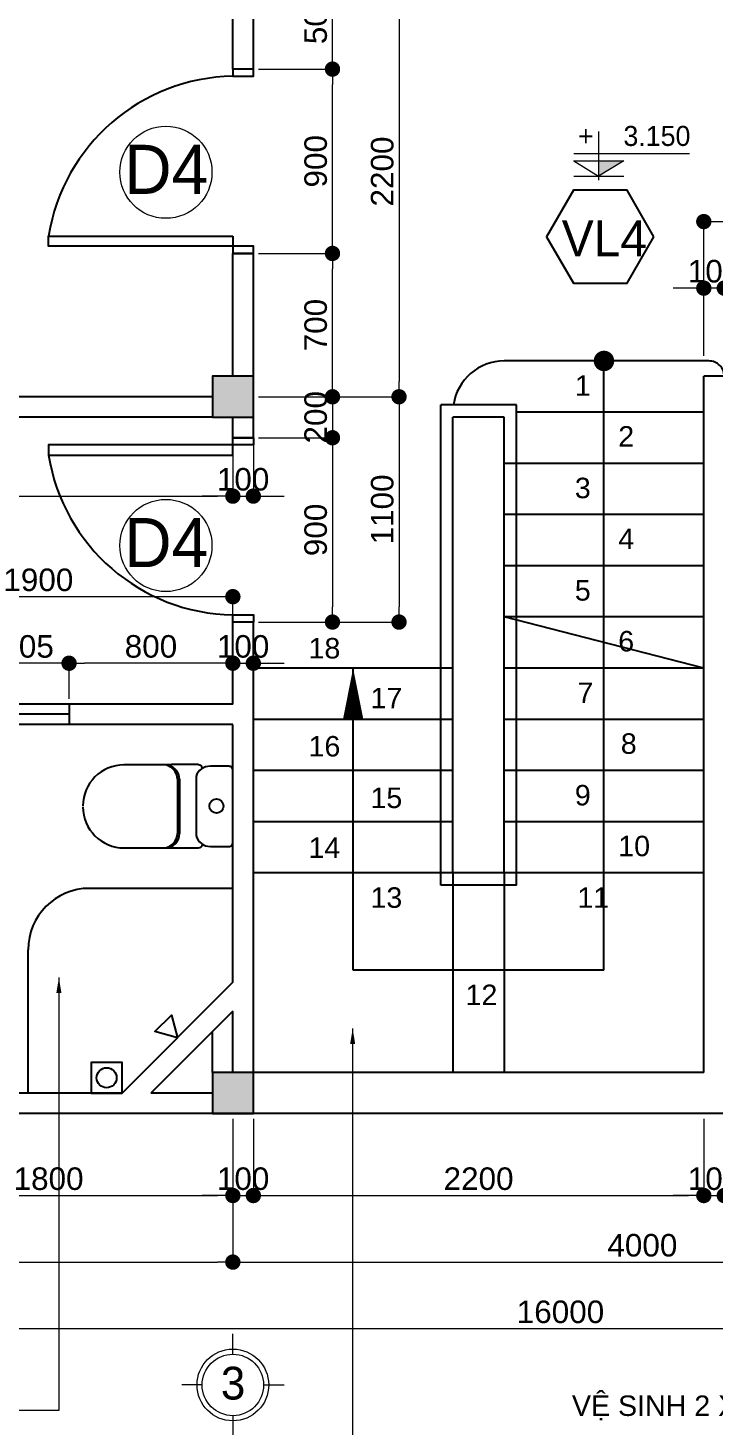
# Model space of a CAD drawing. Header units: millimetres. Extents: x -257631 to 60726, y -119421 to -4977.
# Drawn here: x -232966 to -226265, y -69003 to -55350 of the extents above; entities that cross this region are included whole.
import ezdxf
from ezdxf.enums import TextEntityAlignment as Align

# ---------------------------------------------------------------- set-up
doc = ezdxf.new("R2010")
doc.units = ezdxf.units.MM
doc.header["$LTSCALE"] = 400
doc.header["$MEASUREMENT"] = 0
doc.header["$PDMODE"] = 35
for name, color, linetype in [('DIM', 144, 'Continuous'), ('HACTH', 8, 'Continuous'), ('KHUNG', 5, 'Continuous'), ('net 2', 7, 'Continuous'), ('net 3', 144, 'Continuous'), ('NUOC', 2, 'Continuous'), ('THAY', 7, 'Continuous'), ('VTH-TRUC', 1, 'Continuous')]:
    doc.layers.add(name, color=color, linetype=linetype)
doc.layers.add('VTH- HATCH', color=8, linetype='Continuous', lineweight=9)
doc.layers.add('VTH-GHI CHU- KI HIEU', color=7, linetype='Continuous', lineweight=13)
doc.styles.add('100_dim', font='VAVOB.TTF', dxfattribs={"height": 220})
doc.styles.add('100_tieude', font='VAVOB.TTF', dxfattribs={"height": 500})
doc.styles.add('VNI-AVO', font='vhelven.ttf', dxfattribs={"height": 220})
doc.dimstyles.new('style-50', dxfattribs={"dimscale": 0, "dimtxt": 2.3, "dimasz": 150, "dimexe": 50, "dimexo": 50, "dimgap": 50, "dimtad": 1, "dimdec": 0, "dimlfac": 0.5, "dimzin": 9, "dimtxsty": 'VNI-AVO', "dimblk": 'DOT', "dimcen": 0, "dimdle": 150, "dimclrd": 146, "dimclre": 146, "dimclrt": 7, "dimadec": 0, "dimazin": 0, "dimtfac": 1, "dimtdec": 0, "dimtix": 1, "dimtmove": 2, "dimatfit": 3, "dimfxl": 0, "dimlwd": 13, "dimlwe": 13, "dimarcsym": 0})

# ---------------------------------------------------------------- blocks, each defined once
blk = doc.blocks.new('_Dot')
at = {"color": 0, "linetype": 'ByBlock', "lineweight": -2}
blk.add_line((-0.5, 0), (-1, 0), dxfattribs=at)
at = {"color": 0, "linetype": 'ByBlock', "lineweight": 100, "const_width": 0.5}
blk.add_lwpolyline([(-0.25, 0, 1), (0.25, 0, 1)], format="xyb", close=True, dxfattribs=at)
blk = doc.blocks.new('VTH- COTE')
at = {"layer": 'VTH-GHI CHU- KI HIEU'}
blk.add_hatch(color=256, dxfattribs=at).paths.add_polyline_path([(0, 0), (40.7, 24.3), (0, 24.3)])
for p, q in [((0, 71.4), (0, -6.7)), ((-39.7, 24.3), (40.7, 24.3)), ((-39.3, 36.3), (145.4, 36.3)), ((-39.3, 24.3), (0, 0)), ((40.7, 24.3), (0, 0)), ((-39.3, 0), (40.7, 0))]:
    blk.add_line(p, q, dxfattribs=at)
at = {"layer": 'VTH-GHI CHU- KI HIEU', "style": '100_dim'}
blk.add_attdef('%%P0.000', text='', height=32, dxfattribs=at).set_placement((147, 64.1), align=Align.MIDDLE_RIGHT)
blk = doc.blocks.new('VL')
at = {"layer": 'NUOC'}
blk.add_lwpolyline([(508, -7), (246, 447), (-278, 447), (-540, -7), (-278, -461), (246, -461)], close=True, dxfattribs=at)
at = {"layer": 'VTH-TRUC', "color": 7, "style": '100_tieude'}
blk.add_attdef('VL1', text='', height=350, dxfattribs=at).set_placement((25, -22), align=Align.MIDDLE_CENTER)
blk = doc.blocks.new('CUA')
at = {"layer": 'VTH-TRUC', "color": 2, "lineweight": 20}
blk.add_circle((0, 0), 350, dxfattribs=at)
at = {"layer": 'VTH-TRUC', "color": 7, "style": '100_tieude'}
blk.add_attdef('A', text='', height=373, rotation=270, dxfattribs=at).set_placement((22, -2), align=Align.MIDDLE_CENTER)
blk = doc.blocks.new('*D246')
at = {"layer": 'Defpoints', "color": 0}
for p in [(7417, 81449), (2017, 80088), (7417, 79988)]:
    blk.add_point(p, dxfattribs=at)
at = {"layer": 'HACTH', "color": 146, "lineweight": 13}
for p, q in [((2017, 80138), (2017, 81499)), ((2167, 81449), (7267, 81449)), ((7417, 80038), (7417, 81499))]:
    blk.add_line(p, q, dxfattribs=at)
at = {"layer": 'HACTH', "color": 146, "lineweight": 13, "xscale": 150, "yscale": 150, "zscale": 150}
for p, rotation in [((2017, 81449), 179.9999999999899), ((7417, 81449), 359.9999999999899)]:
    blk.add_blockref('_Dot', p, dxfattribs=dict(at, rotation=rotation))
at = {"layer": 'HACTH', "color": 7, "insert": (4717, 81613), "char_height": 220, "attachment_point": 5, "style": 'VNI-AVO'}
blk.add_mtext('2700', dxfattribs=at)
blk = doc.blocks.new('*D239')
at = {"layer": 'Defpoints', "color": 0}
for p in [(2017, 80799), (2017, 80088), (2217, 79938)]:
    blk.add_point(p, dxfattribs=at)
at = {"layer": 'HACTH', "color": 146, "lineweight": 13}
for p, q in [((2017, 80138), (2017, 80849)), ((2217, 79988), (2217, 80849)), ((1867, 80799), (1717, 80799)), ((2217, 80799), (2017, 80799)), ((2367, 80799), (2517, 80799))]:
    blk.add_line(p, q, dxfattribs=at)
at = {"layer": 'HACTH', "color": 146, "lineweight": 13, "xscale": 150, "yscale": 150, "zscale": 150}
for p, rotation in [((2017, 80799), 359.9999999999899), ((2217, 80799), 179.9999999999899)]:
    blk.add_blockref('_Dot', p, dxfattribs=dict(at, rotation=rotation))
at = {"layer": 'HACTH', "color": 7, "insert": (2117, 80963), "char_height": 220, "attachment_point": 5, "style": 'VNI-AVO'}
blk.add_mtext('100', dxfattribs=at)
blk = doc.blocks.new('*D223')
at = {"layer": 'Defpoints', "color": 0}
for p in [(-2583, 79538), (-2383, 79538), (-2383, 78768)]:
    blk.add_point(p, dxfattribs=at)
at = {"layer": 'HACTH', "color": 146, "lineweight": 13}
for p, q in [((-2583, 79488), (-2583, 78718)), ((-2383, 79488), (-2383, 78718)), ((-2733, 78768), (-2883, 78768)), ((-2583, 78768), (-2383, 78768)), ((-2233, 78768), (-2083, 78768))]:
    blk.add_line(p, q, dxfattribs=at)
at = {"layer": 'HACTH', "color": 146, "lineweight": 13, "xscale": 150, "yscale": 150, "zscale": 150}
for p, rotation in [((-2583, 78768), 359.9999999999899), ((-2383, 78768), 179.9999999999899)]:
    blk.add_blockref('_Dot', p, dxfattribs=dict(at, rotation=rotation))
at = {"layer": 'HACTH', "color": 7, "insert": (-2483, 78931), "char_height": 220, "attachment_point": 5, "style": 'VNI-AVO'}
blk.add_mtext('100', dxfattribs=at)
blk = doc.blocks.new('*D222')
at = {"layer": 'Defpoints', "color": 0}
for p in [(-11783, 79538), (-2583, 79538), (-2583, 78768)]:
    blk.add_point(p, dxfattribs=at)
at = {"layer": 'HACTH', "color": 146, "lineweight": 13}
for p, q in [((-11783, 79488), (-11783, 78718)), ((-2583, 79488), (-2583, 78718)), ((-11633, 78768), (-2733, 78768))]:
    blk.add_line(p, q, dxfattribs=at)
at = {"layer": 'HACTH', "color": 146, "lineweight": 13, "xscale": 150, "yscale": 150, "zscale": 150}
for p, rotation in [((-11783, 78768), 179.9999999999899), ((-2583, 78768), 359.9999999999899)]:
    blk.add_blockref('_Dot', p, dxfattribs=dict(at, rotation=rotation))
at = {"layer": 'HACTH', "color": 7, "insert": (-7183, 78931), "char_height": 220, "attachment_point": 5, "style": 'VNI-AVO'}
blk.add_mtext('4600', dxfattribs=at)
blk = doc.blocks.new('*D217')
at = {"layer": 'Defpoints', "color": 0}
for p in [(-6383, 77786), (-6383, 76738), (-2583, 76738)]:
    blk.add_point(p, dxfattribs=at)
at = {"layer": 'HACTH', "color": 146, "lineweight": 13}
for p, q in [((-6383, 76788), (-6383, 77836)), ((-2583, 76788), (-2583, 77836)), ((-2733, 77786), (-6233, 77786))]:
    blk.add_line(p, q, dxfattribs=at)
at = {"layer": 'HACTH', "color": 146, "lineweight": 13, "xscale": 150, "yscale": 150, "zscale": 150}
for p, rotation in [((-6383, 77786), 179.9999999999899), ((-2583, 77786), 359.9999999999899)]:
    blk.add_blockref('_Dot', p, dxfattribs=dict(at, rotation=rotation))
at = {"layer": 'HACTH', "color": 7, "insert": (-4483, 77949), "char_height": 220, "attachment_point": 5, "style": 'VNI-AVO'}
blk.add_mtext('1900', dxfattribs=at)
blk = doc.blocks.new('*D211')
at = {"layer": 'Defpoints', "color": 0}
for p in [(-4993, 77136), (-4993, 76738), (-4183, 76738)]:
    blk.add_point(p, dxfattribs=at)
at = {"layer": 'HACTH', "color": 146, "lineweight": 13}
for p, q in [((-4993, 76788), (-4993, 77186)), ((-4183, 76788), (-4183, 77186)), ((-4333, 77136), (-4843, 77136))]:
    blk.add_line(p, q, dxfattribs=at)
at = {"layer": 'HACTH', "color": 146, "lineweight": 13, "xscale": 150, "yscale": 150, "zscale": 150}
for p, rotation in [((-4993, 77136), 179.9999999999899), ((-4183, 77136), 359.9999999999899)]:
    blk.add_blockref('_Dot', p, dxfattribs=dict(at, rotation=rotation))
at = {"layer": 'HACTH', "color": 7, "insert": (-4588, 77299), "char_height": 220, "attachment_point": 5, "style": 'VNI-AVO'}
blk.add_mtext('405', dxfattribs=at)
blk = doc.blocks.new('*D210')
at = {"layer": 'Defpoints', "color": 0}
for p in [(-4183, 77136), (-4183, 76738), (-2583, 76738)]:
    blk.add_point(p, dxfattribs=at)
at = {"layer": 'HACTH', "color": 146, "lineweight": 13}
for p, q in [((-4183, 76788), (-4183, 77186)), ((-2583, 76788), (-2583, 77186)), ((-2733, 77136), (-4033, 77136))]:
    blk.add_line(p, q, dxfattribs=at)
at = {"layer": 'HACTH', "color": 146, "lineweight": 13, "xscale": 150, "yscale": 150, "zscale": 150}
for p, rotation in [((-4183, 77136), 179.9999999999899), ((-2583, 77136), 359.9999999999899)]:
    blk.add_blockref('_Dot', p, dxfattribs=dict(at, rotation=rotation))
at = {"layer": 'HACTH', "color": 7, "insert": (-3383, 77299), "char_height": 220, "attachment_point": 5, "style": 'VNI-AVO'}
blk.add_mtext('800', dxfattribs=at)
blk = doc.blocks.new('*D209')
at = {"layer": 'Defpoints', "color": 0}
for p in [(-2383, 77136), (-2583, 76738), (-2383, 76738)]:
    blk.add_point(p, dxfattribs=at)
at = {"layer": 'HACTH', "color": 146, "lineweight": 13}
for p, q in [((-2583, 76788), (-2583, 77186)), ((-2383, 76788), (-2383, 77186)), ((-2733, 77136), (-2883, 77136)), ((-2583, 77136), (-2383, 77136)), ((-2233, 77136), (-2083, 77136))]:
    blk.add_line(p, q, dxfattribs=at)
at = {"layer": 'HACTH', "color": 146, "lineweight": 13, "xscale": 150, "yscale": 150, "zscale": 150}
for p, rotation in [((-2583, 77136), 359.9999999999899), ((-2383, 77136), 179.9999999999899)]:
    blk.add_blockref('_Dot', p, dxfattribs=dict(at, rotation=rotation))
at = {"layer": 'HACTH', "color": 7, "insert": (-2483, 77299), "char_height": 220, "attachment_point": 5, "style": 'VNI-AVO'}
blk.add_mtext('100', dxfattribs=at)
blk = doc.blocks.new('*D208')
at = {"layer": 'Defpoints', "color": 0}
for p in [(-2333, 79738), (-1947, 77538), (-960, 77538)]:
    blk.add_point(p, dxfattribs=at)
at = {"layer": 'HACTH', "color": 146, "lineweight": 13}
for p, q in [((-2283, 79738), (-910, 79738)), ((-960, 79588), (-960, 77688)), ((-1897, 77538), (-910, 77538))]:
    blk.add_line(p, q, dxfattribs=at)
at = {"layer": 'HACTH', "color": 146, "lineweight": 13, "xscale": 150, "yscale": 150, "zscale": 150}
for p, rotation in [((-960, 79738), 89.99999999998985), ((-960, 77538), 269.9999999999899)]:
    blk.add_blockref('_Dot', p, dxfattribs=dict(at, rotation=rotation))
at = {"layer": 'HACTH', "color": 7, "insert": (-1123, 78638), "char_height": 220, "attachment_point": 5, "rotation": 90, "style": 'VNI-AVO'}
blk.add_mtext('1100', dxfattribs=at)
blk = doc.blocks.new('*D207')
at = {"layer": 'Defpoints', "color": 0}
for p in [(-2383, 84138), (-2333, 79738), (-960, 79738)]:
    blk.add_point(p, dxfattribs=at)
at = {"layer": 'HACTH', "color": 146, "lineweight": 13}
for p, q in [((-2333, 84138), (-910, 84138)), ((-960, 83988), (-960, 79888)), ((-2283, 79738), (-910, 79738))]:
    blk.add_line(p, q, dxfattribs=at)
at = {"layer": 'HACTH', "color": 146, "lineweight": 13, "xscale": 150, "yscale": 150, "zscale": 150}
for p, rotation in [((-960, 84138), 89.99999999998985), ((-960, 79738), 269.9999999999899)]:
    blk.add_blockref('_Dot', p, dxfattribs=dict(at, rotation=rotation))
at = {"layer": 'HACTH', "color": 7, "insert": (-1123, 81938), "char_height": 220, "attachment_point": 5, "rotation": 90, "style": 'VNI-AVO'}
blk.add_mtext('2200', dxfattribs=at)
blk = doc.blocks.new('*D202')
at = {"layer": 'Defpoints', "color": 0}
for p in [(-2383, 83938), (-1610, 83938), (-2383, 82938)]:
    blk.add_point(p, dxfattribs=at)
at = {"layer": 'HACTH', "color": 146, "lineweight": 13}
for p, q in [((-2333, 83938), (-1560, 83938)), ((-1610, 83088), (-1610, 83788)), ((-2333, 82938), (-1560, 82938))]:
    blk.add_line(p, q, dxfattribs=at)
at = {"layer": 'HACTH', "color": 146, "lineweight": 13, "xscale": 150, "yscale": 150, "zscale": 150}
for p, rotation in [((-1610, 83938), 89.99999999998987), ((-1610, 82938), 269.9999999999899)]:
    blk.add_blockref('_Dot', p, dxfattribs=dict(at, rotation=rotation))
at = {"layer": 'HACTH', "color": 7, "insert": (-1773, 83438), "char_height": 220, "attachment_point": 5, "rotation": 90, "style": 'VNI-AVO'}
blk.add_mtext('500', dxfattribs=at)
blk = doc.blocks.new('*D201')
at = {"layer": 'Defpoints', "color": 0}
for p in [(-2383, 82938), (-1610, 82938), (-2383, 81138)]:
    blk.add_point(p, dxfattribs=at)
at = {"layer": 'HACTH', "color": 146, "lineweight": 13}
for p, q in [((-2333, 82938), (-1560, 82938)), ((-1610, 81288), (-1610, 82788)), ((-2333, 81138), (-1560, 81138))]:
    blk.add_line(p, q, dxfattribs=at)
at = {"layer": 'HACTH', "color": 146, "lineweight": 13, "xscale": 150, "yscale": 150, "zscale": 150}
for p, rotation in [((-1610, 82938), 89.99999999998987), ((-1610, 81138), 269.9999999999899)]:
    blk.add_blockref('_Dot', p, dxfattribs=dict(at, rotation=rotation))
at = {"layer": 'HACTH', "color": 7, "insert": (-1773, 82038), "char_height": 220, "attachment_point": 5, "rotation": 90, "style": 'VNI-AVO'}
blk.add_mtext('900', dxfattribs=at)
blk = doc.blocks.new('*D200')
at = {"layer": 'Defpoints', "color": 0}
for p in [(-2383, 81138), (-1610, 81138), (-2383, 79738)]:
    blk.add_point(p, dxfattribs=at)
at = {"layer": 'HACTH', "color": 146, "lineweight": 13}
for p, q in [((-2333, 81138), (-1560, 81138)), ((-1610, 79888), (-1610, 80988)), ((-2333, 79738), (-1560, 79738))]:
    blk.add_line(p, q, dxfattribs=at)
at = {"layer": 'HACTH', "color": 146, "lineweight": 13, "xscale": 150, "yscale": 150, "zscale": 150}
for p, rotation in [((-1610, 81138), 89.99999999998987), ((-1610, 79738), 269.9999999999899)]:
    blk.add_blockref('_Dot', p, dxfattribs=dict(at, rotation=rotation))
at = {"layer": 'HACTH', "color": 7, "insert": (-1773, 80438), "char_height": 220, "attachment_point": 5, "rotation": 90, "style": 'VNI-AVO'}
blk.add_mtext('700', dxfattribs=at)
blk = doc.blocks.new('*D199')
at = {"layer": 'Defpoints', "color": 0}
for p in [(-2383, 79338), (-2383, 77538), (-1610, 77538)]:
    blk.add_point(p, dxfattribs=at)
at = {"layer": 'HACTH', "color": 146, "lineweight": 13}
for p, q in [((-2333, 79338), (-1560, 79338)), ((-1610, 79188), (-1610, 77688)), ((-2333, 77538), (-1560, 77538))]:
    blk.add_line(p, q, dxfattribs=at)
at = {"layer": 'HACTH', "color": 146, "lineweight": 13, "xscale": 150, "yscale": 150, "zscale": 150}
for p, rotation in [((-1610, 79338), 89.99999999998985), ((-1610, 77538), 269.9999999999899)]:
    blk.add_blockref('_Dot', p, dxfattribs=dict(at, rotation=rotation))
at = {"layer": 'HACTH', "color": 7, "insert": (-1773, 78438), "char_height": 220, "attachment_point": 5, "rotation": 90, "style": 'VNI-AVO'}
blk.add_mtext('900', dxfattribs=at)
blk = doc.blocks.new('*D198')
at = {"layer": 'Defpoints', "color": 0}
for p in [(-2383, 79738), (-2383, 79338), (-1610, 79338)]:
    blk.add_point(p, dxfattribs=at)
at = {"layer": 'HACTH', "color": 146, "lineweight": 13}
for p, q in [((-1610, 79888), (-1610, 80038)), ((-2333, 79738), (-1560, 79738)), ((-1610, 79738), (-1610, 79338)), ((-2333, 79338), (-1560, 79338)), ((-1610, 79188), (-1610, 79038))]:
    blk.add_line(p, q, dxfattribs=at)
at = {"layer": 'HACTH', "color": 146, "lineweight": 13, "xscale": 150, "yscale": 150, "zscale": 150}
for p, rotation in [((-1610, 79738), 269.9999999999899), ((-1610, 79338), 89.99999999998987)]:
    blk.add_blockref('_Dot', p, dxfattribs=dict(at, rotation=rotation))
at = {"layer": 'HACTH', "color": 7, "insert": (-1773, 79538), "char_height": 220, "attachment_point": 5, "rotation": 90, "style": 'VNI-AVO'}
blk.add_mtext('200', dxfattribs=at)
blk = doc.blocks.new('TRUC')
at = {"layer": 'KHUNG', "lineweight": 20}
blk.add_circle((0, -500), 300, dxfattribs=at)
at = {"layer": 'VTH-TRUC', "color": 2, "lineweight": 20}
for p, q in [((0, -200), (0, 0)), ((-300, -500), (-500, -500)), ((300, -500), (500, -500)), ((0, -800), (0, -1000))]:
    blk.add_line(p, q, dxfattribs=at)
blk.add_circle((0, -500), 350, dxfattribs=at)
at = {"layer": 'VTH-TRUC', "color": 7, "style": '100_tieude'}
blk.add_attdef('A', text='', height=320, dxfattribs=at).set_placement((2, -482), align=Align.MIDDLE_CENTER)
blk = doc.blocks.new('*D156')
at = {"layer": 'Defpoints', "color": 0}
for p in [(-15383, 72738), (16617, 72688), (16617, 70638)]:
    blk.add_point(p, dxfattribs=at)
at = {"layer": 'HACTH', "color": 146, "lineweight": 13}
for p, q in [((-15383, 72688), (-15383, 70588)), ((16617, 72638), (16617, 70588)), ((-15233, 70638), (16467, 70638))]:
    blk.add_line(p, q, dxfattribs=at)
at = {"layer": 'HACTH', "color": 146, "lineweight": 13, "xscale": 150, "yscale": 150, "zscale": 150}
for p, rotation in [((-15383, 70638), 179.9999999999899), ((16617, 70638), 359.9999999999899)]:
    blk.add_blockref('_Dot', p, dxfattribs=dict(at, rotation=rotation))
at = {"layer": 'HACTH', "color": 7, "insert": (617, 70801), "char_height": 220, "attachment_point": 5, "style": 'VNI-AVO'}
blk.add_mtext('16000', dxfattribs=at)
blk = doc.blocks.new('*D154')
at = {"layer": 'Defpoints', "color": 0}
for p in [(-2583, 72688), (5417, 72738), (5417, 71288)]:
    blk.add_point(p, dxfattribs=at)
at = {"layer": 'HACTH', "color": 146, "lineweight": 13}
for p, q in [((-2583, 72638), (-2583, 71238)), ((5417, 72688), (5417, 71238)), ((-2433, 71288), (5267, 71288))]:
    blk.add_line(p, q, dxfattribs=at)
at = {"layer": 'HACTH', "color": 146, "lineweight": 13, "xscale": 150, "yscale": 150, "zscale": 150}
for p, rotation in [((-2583, 71288), 179.9999999999899), ((5417, 71288), 359.9999999999899)]:
    blk.add_blockref('_Dot', p, dxfattribs=dict(at, rotation=rotation))
at = {"layer": 'HACTH', "color": 7, "insert": (1417, 71451), "char_height": 220, "attachment_point": 5, "style": 'VNI-AVO'}
blk.add_mtext('4000', dxfattribs=at)
blk = doc.blocks.new('*D153')
at = {"layer": 'Defpoints', "color": 0}
for p in [(-11783, 72688), (-2583, 72688), (-2583, 71288)]:
    blk.add_point(p, dxfattribs=at)
at = {"layer": 'HACTH', "color": 146, "lineweight": 13}
for p, q in [((-11783, 72638), (-11783, 71238)), ((-2583, 72638), (-2583, 71238)), ((-11633, 71288), (-2733, 71288))]:
    blk.add_line(p, q, dxfattribs=at)
at = {"layer": 'HACTH', "color": 146, "lineweight": 13, "xscale": 150, "yscale": 150, "zscale": 150}
for p, rotation in [((-11783, 71288), 179.9999999999899), ((-2583, 71288), 359.9999999999899)]:
    blk.add_blockref('_Dot', p, dxfattribs=dict(at, rotation=rotation))
at = {"layer": 'HACTH', "color": 7, "insert": (-7183, 71451), "char_height": 220, "attachment_point": 5, "style": 'VNI-AVO'}
blk.add_mtext('4600', dxfattribs=at)
blk = doc.blocks.new('*D145')
at = {"layer": 'Defpoints', "color": 0}
for p in [(2017, 72738), (2217, 72738), (2217, 71938)]:
    blk.add_point(p, dxfattribs=at)
at = {"layer": 'HACTH', "color": 146, "lineweight": 13}
for p, q in [((2017, 72688), (2017, 71888)), ((2217, 72688), (2217, 71888)), ((1867, 71938), (1717, 71938)), ((2017, 71938), (2217, 71938)), ((2367, 71938), (2517, 71938))]:
    blk.add_line(p, q, dxfattribs=at)
at = {"layer": 'HACTH', "color": 146, "lineweight": 13, "xscale": 150, "yscale": 150, "zscale": 150}
for p, rotation in [((2017, 71938), 359.9999999999899), ((2217, 71938), 179.9999999999899)]:
    blk.add_blockref('_Dot', p, dxfattribs=dict(at, rotation=rotation))
at = {"layer": 'HACTH', "color": 7, "insert": (2117, 72101), "char_height": 220, "attachment_point": 5, "style": 'VNI-AVO'}
blk.add_mtext('100', dxfattribs=at)
blk = doc.blocks.new('*D144')
at = {"layer": 'Defpoints', "color": 0}
for p in [(-2383, 72738), (2017, 72738), (2017, 71938)]:
    blk.add_point(p, dxfattribs=at)
at = {"layer": 'HACTH', "color": 146, "lineweight": 13}
for p, q in [((-2383, 72688), (-2383, 71888)), ((2017, 72688), (2017, 71888)), ((-2233, 71938), (1867, 71938))]:
    blk.add_line(p, q, dxfattribs=at)
at = {"layer": 'HACTH', "color": 146, "lineweight": 13, "xscale": 150, "yscale": 150, "zscale": 150}
for p, rotation in [((-2383, 71938), 179.9999999999899), ((2017, 71938), 359.9999999999899)]:
    blk.add_blockref('_Dot', p, dxfattribs=dict(at, rotation=rotation))
at = {"layer": 'HACTH', "color": 7, "insert": (-183, 72101), "char_height": 220, "attachment_point": 5, "style": 'VNI-AVO'}
blk.add_mtext('2200', dxfattribs=at)
blk = doc.blocks.new('*D143')
at = {"layer": 'Defpoints', "color": 0}
for p in [(-2583, 72738), (-2383, 72738), (-2383, 71938)]:
    blk.add_point(p, dxfattribs=at)
at = {"layer": 'HACTH', "color": 146, "lineweight": 13}
for p, q in [((-2583, 72688), (-2583, 71888)), ((-2383, 72688), (-2383, 71888)), ((-2733, 71938), (-2883, 71938)), ((-2583, 71938), (-2383, 71938)), ((-2233, 71938), (-2083, 71938))]:
    blk.add_line(p, q, dxfattribs=at)
at = {"layer": 'HACTH', "color": 146, "lineweight": 13, "xscale": 150, "yscale": 150, "zscale": 150}
for p, rotation in [((-2583, 71938), 359.9999999999899), ((-2383, 71938), 179.9999999999899)]:
    blk.add_blockref('_Dot', p, dxfattribs=dict(at, rotation=rotation))
at = {"layer": 'HACTH', "color": 7, "insert": (-2483, 72101), "char_height": 220, "attachment_point": 5, "style": 'VNI-AVO'}
blk.add_mtext('100', dxfattribs=at)
blk = doc.blocks.new('*D142')
at = {"layer": 'Defpoints', "color": 0}
for p in [(-6183, 72738), (-2583, 72738), (-2583, 71938)]:
    blk.add_point(p, dxfattribs=at)
at = {"layer": 'HACTH', "color": 146, "lineweight": 13}
for p, q in [((-6183, 72688), (-6183, 71888)), ((-2583, 72688), (-2583, 71888)), ((-6033, 71938), (-2733, 71938))]:
    blk.add_line(p, q, dxfattribs=at)
at = {"layer": 'HACTH', "color": 146, "lineweight": 13, "xscale": 150, "yscale": 150, "zscale": 150}
for p, rotation in [((-6183, 71938), 179.9999999999899), ((-2583, 71938), 359.9999999999899)]:
    blk.add_blockref('_Dot', p, dxfattribs=dict(at, rotation=rotation))
at = {"layer": 'HACTH', "color": 7, "insert": (-4383, 72101), "char_height": 220, "attachment_point": 5, "style": 'VNI-AVO'}
blk.add_mtext('1800', dxfattribs=at)

msp = doc.modelspace()

# ---------------------------------------------------------------- hatches: boundary and pattern name
at = {"layer": 'KHUNG'}
h = msp.add_hatch(color=256, dxfattribs=at)
h.paths.add_polyline_path([(-239964.7, -50951.7), (-240364.7, -50951.7), (-240364.7, -51351.7), (-239964.7, -51351.7)])
h.paths.add_polyline_path([(-239964.7, -58751.7), (-240364.7, -58751.7), (-240364.7, -59151.7), (-239964.7, -59151.7)])
h.paths.add_polyline_path([(-243364.7, -58751.7), (-243764.7, -58751.7), (-243764.7, -59151.7), (-243364.7, -59151.7)])
h.paths.add_polyline_path([(-243364.7, -65551.7), (-243764.7, -65551.7), (-243764.7, -65951.7), (-243364.7, -65951.7)])
h.paths.add_polyline_path([(-239964.7, -65551.7), (-240364.7, -65551.7), (-240364.7, -65951.7), (-239964.7, -65951.7)])
h.paths.add_polyline_path([(-230764.7, -65551.7), (-231164.7, -65551.7), (-231164.7, -65951.7), (-230764.7, -65951.7)])
h.paths.add_polyline_path([(-230764.7, -58751.2), (-231164.7, -58751.2), (-231164.7, -59151.2), (-230764.7, -59151.2)])
h.paths.add_polyline_path([(-230764.7, -50951.7), (-231164.7, -50951.7), (-231164.7, -51351.7), (-230764.7, -51351.7)])
h.paths.add_polyline_path([(-222764.7, -50951.7), (-223164.7, -50951.7), (-223164.7, -51351.7), (-222964.7, -51351.7), (-222764.7, -51351.7)])
h.paths.add_polyline_path([(-222764.7, -58751.2), (-223164.7, -58751.2), (-223164.7, -59151.2), (-222764.7, -59151.2)])
h.paths.add_polyline_path([(-222764.7, -65551.7), (-223164.7, -65551.7), (-223164.7, -65951.7), (-222764.7, -65951.7)])
h.paths.add_polyline_path([(-211764.7, -65551.2), (-212164.7, -65551.2), (-212164.7, -65551.7), (-212164.7, -65951.2), (-211764.7, -65951.2)])
h.paths.add_polyline_path([(-211764.7, -58751.2), (-212164.7, -58751.2), (-212164.7, -59151.2), (-211764.7, -59151.2)])
h.paths.add_polyline_path([(-211764.7, -50951.7), (-212164.7, -50951.7), (-212164.7, -51351.7), (-211764.7, -51351.7)])

# ---------------------------------------------------------------- linework, layer by layer
for points in [[(-231164.7, -59151.2), (-230764.7, -59151.2), (-230764.7, -58751.2), (-231164.7, -58751.2)], [(-231164.7, -65951.7), (-230764.7, -65951.7), (-230764.7, -65551.7), (-231164.7, -65551.7)]]:
    msp.add_lwpolyline(points, close=True, dxfattribs=at)
at = {"layer": 'net 2'}
for p, q in [((-230964.7, -55751.7), (-230964.7, -54551.7)), ((-230764.7, -55751.7), (-230764.7, -54751.7)), ((-230764.7, -55751.7), (-230964.7, -55751.7)), ((-230964.7, -58751.2), (-230964.7, -57551.7)), ((-230764.7, -57551.7), (-230964.7, -57551.7)), ((-230764.7, -58751.2), (-230764.7, -57551.7)), ((-223164.7, -58751.2), (-226364.7, -58751.7)), ((-226364.7, -65551.7), (-226364.7, -58751.7)), ((-231164.7, -58951.7), (-239964.7, -58951.7)), ((-231164.7, -59151.2), (-239964.7, -59151.7)), ((-230964.7, -59351.2), (-230964.7, -59151.7)), ((-230764.7, -59351.2), (-230764.7, -59151.2)), ((-230764.7, -59351.2), (-230964.7, -59351.2)), ((-230964.7, -61951.7), (-230964.7, -61151.2)), ((-230764.7, -61151.2), (-230964.7, -61151.2)), ((-230764.7, -65551.7), (-230764.7, -61151.2)), ((-232564.7, -61951.7), (-232564.7, -62151.7)), ((-230964.7, -61951.7), (-232564.7, -61951.7)), ((-230964.7, -62151.7), (-232564.7, -62151.7)), ((-230964.7, -64668.8), (-230964.7, -62151.7)), ((-230964.7, -64668.8), (-232047.6, -65751.7)), ((-230964.7, -64951.7), (-231764.7, -65751.7)), ((-230964.7, -65551.7), (-230964.7, -64951.7)), ((-226364.7, -65551.7), (-230764.7, -65551.7)), ((-232047.6, -65751.7), (-234564.7, -65751.7)), ((-231164.7, -65751.7), (-231764.7, -65751.7)), ((-222164.7, -65951.7), (-243764.7, -65951.7))]:
    msp.add_line(p, q, dxfattribs=at)
at = {"layer": 'net 3'}
for p, q in [((-226314.7, -58601.7), (-228314.7, -58601.7)), ((-227339.7, -64551.7), (-227339.7, -58601.7)), ((-228194.7, -59031.2), (-228934.7, -59031.2)), ((-228934.7, -63721.7), (-228934.7, -59031.2)), ((-228194.7, -63721.7), (-228194.7, -59031.2)), ((-226364.7, -59101.7), (-228194.7, -59101.7)), ((-228814.7, -63601.7), (-228814.7, -59151.2)), ((-228314.7, -59151.2), (-228814.7, -59151.2)), ((-228314.7, -63601.7), (-228314.7, -59151.2)), ((-226364.7, -59601.7), (-228314.7, -59601.7)), ((-226364.7, -60101.7), (-228314.7, -60101.7)), ((-228194.7, -60101.7), (-228314.7, -60101.7)), ((-226364.7, -60601.7), (-228314.7, -60601.7)), ((-226364.7, -61601.7), (-228314.7, -61101.7)), ((-226364.7, -61101.7), (-228314.7, -61101.7)), ((-228814.7, -61601.7), (-230764.7, -61601.7)), ((-229789.7, -64551.7), (-229789.7, -61601.7)), ((-226364.7, -61601.7), (-228314.7, -61601.7)), ((-232564.7, -61951.7), (-233374.8, -61951.7)), ((-232564.7, -62051.7), (-233333.4, -62051.7)), ((-228814.7, -62101.7), (-230764.7, -62101.7)), ((-226364.7, -62101.7), (-228314.7, -62101.7)), ((-232564.7, -62151.7), (-233291.9, -62151.7)), ((-231564.7, -62546.7), (-232028.7, -62546.7)), ((-231564.7, -62539.7), (-231300.9, -62539.7)), ((-228814.7, -62601.7), (-230764.7, -62601.7)), ((-226364.7, -62601.7), (-228314.7, -62601.7)), ((-231506.3, -62686.7), (-231506.3, -63216.7)), ((-231486.3, -62686.7), (-231486.3, -63216.7)), ((-228814.7, -63101.7), (-230764.7, -63101.7)), ((-226364.7, -63101.7), (-228314.7, -63101.7)), ((-232028.7, -63356.7), (-231564.7, -63356.7)), ((-231564.7, -63356.7), (-231300.9, -63356.7)), ((-226364.7, -63601.7), (-230764.7, -63601.7)), ((-228814.7, -63601.7), (-228814.7, -65551.7)), ((-228314.7, -63601.7), (-228314.7, -65551.7)), ((-230964.7, -63751.7), (-232364.7, -63751.7)), ((-228194.7, -63721.7), (-228934.7, -63721.7)), ((-232964.7, -65751.7), (-232964.7, -64351.7)), ((-227339.7, -64551.7), (-229789.7, -64551.7)), ((-231164.7, -65551.7), (-231164.7, -65151.7))]:
    msp.add_line(p, q, dxfattribs=at)
for points in [[(-230964.7, -55821.7), (-230764.7, -55821.7), (-230764.7, -55751.7), (-230964.7, -55751.7)], [(-230964.7, -57381.7), (-230964.7, -57481.7), (-232764.7, -57481.7), (-232764.7, -57381.7)], [(-230964.7, -57551.7), (-230764.7, -57551.7), (-230764.7, -57481.7), (-230964.7, -57481.7)], [(-230964.8, -59351.2), (-230764.8, -59351.2), (-230764.8, -59421.2), (-230964.8, -59421.2)], [(-230964.8, -59521.2), (-230964.8, -59421.2), (-232764.8, -59421.2), (-232764.8, -59521.2)], [(-230964.8, -61081.2), (-230764.8, -61081.2), (-230764.8, -61151.2), (-230964.8, -61151.2)], [(-231506.2, -65210.3), (-231725.7, -65151.4), (-231565, -64990.8)], [(-232347.6, -65751.7), (-232047.6, -65751.7), (-232047.6, -65451.7), (-232347.6, -65451.7)]]:
    msp.add_lwpolyline(points, close=True, dxfattribs=at)
at = {"layer": 'net 3', "const_width": 100}
msp.add_lwpolyline([(-227339.7, -58551.7, 1), (-227339.7, -58651.7, 1)], format="xyb", close=True, dxfattribs=at)
at = {"layer": 'net 3'}
msp.add_lwpolyline([(-229789.7, -61601.7, 0, 200, 0), (-229789.7, -62101.7, 200, 200, 0)], format="xyseb", dxfattribs=at)
msp.add_lwpolyline([(-231184.7, -63343.7), (-231004.7, -63343.7, 0.4142136), (-230964.7, -63303.7), (-230964.7, -62599.7, 0.4142136), (-231004.7, -62559.7), (-231184.7, -62559.7, 0.3406996), (-231324.6, -62659.7), (-231324.6, -63236.7, 0.3326448)], format="xyb", close=True, dxfattribs=at)
for centre, radius in [((-231124.7, -62948.2), 69), ((-232197.6, -65601.7), 97.7)]:
    msp.add_circle(centre, radius, dxfattribs=at)
for centre, radius, start, end in [((-230934, -57675.6), 1854.2, 90.95048, 170.87813), ((-228314.7, -59101.6), 499.9, 90, 171.9074), ((-226314.7, -58751.7), 150, 359.9921, 90), ((-230934, -59227.3), 1854.2, 189.12187, 269.04952), ((-232028.7, -62946.7), 400, 90, 180), ((-231626.3, -62686.7), 140, 0, 90), ((-231652.4, -62690.5), 146.1, 1.4798, 79.72279), ((-231300.9, -62586.7), 40, 10.69679, 90), ((-232028.7, -62956.7), 400, 180, 270), ((-231652.4, -63212.9), 146.1, 280.27721, 358.5202), ((-231626.3, -63216.7), 140, 270, 0), ((-231300.9, -63316.7), 40, 270, 353.38999), ((-232364.7, -64351.7), 600, 90, 180)]:
    msp.add_arc(centre, radius, start, end, dxfattribs=at)

# ---------------------------------------------------------------- block references
at = {"layer": 'DIM', "linetype": 'Continuous'}
msp.add_blockref('VL', (-227360.8, -57382.4), dxfattribs=at).add_auto_attribs({'VL1': 'VL4'})
at = {"layer": 'net 2', "linetype": 'Continuous'}
msp.add_blockref('TRUC', (-230964.7, -68101.7), dxfattribs=at).add_auto_attribs({'A': '3'})
at = {"layer": 'VTH- HATCH', "xscale": 1.285714285710128, "yscale": 1.285714285710128, "zscale": 1.285714285714286, "rotation": 90}
for p in [(-231618.6, -56758.8), (-231618.6, -60403.7)]:
    msp.add_blockref('CUA', p, dxfattribs=at).add_auto_attribs({'A': 'D4'})
at = {"layer": 'VTH-GHI CHU- KI HIEU', "xscale": 6.111111111007631, "yscale": 6.111111111007631, "zscale": 6.111111110977719}
msp.add_blockref('VTH- COTE', (-227393.7, -56796), dxfattribs=at).add_auto_attribs({'%%P0.000': '+    3.150'})

# ---------------------------------------------------------------- texts
at = {"layer": 'THAY', "ltscale": 5, "char_height": 200, "attachment_point": 1, "style": 'VNI-AVO'}
for s, insert in [('1', (-227624.5, -58741.9)), ('2', (-227200.5, -59238.3)), ('3', (-227624.5, -59742)), ('4', (-227200.5, -60238.4)), ('5', (-227624.5, -60741.8)), ('6', (-227200.5, -61238.2)), ('18', (-230225.8, -61306.8)), ('17', (-229620.7, -61793.8)), ('7', (-227599.5, -61741.8)), ('8', (-227175.5, -62238.2)), ('16', (-230225.8, -62264)), ('15', (-229620.7, -62767.8)), ('9', (-227624.5, -62741.8)), ('14', (-230225.8, -63254.8)), ('10', (-227200.5, -63238.2)), ('13', (-229620.7, -63741.8)), ('11', (-227599.5, -63741.8)), ('12', (-228692.1, -64691.8)), ('VEÄ SINH 2 XEM CHI TIEÁT', (-227652.7, -68704.1))]:
    msp.add_mtext(s, dxfattribs=dict(at, insert=insert))

# ---------------------------------------------------------------- dimensions: what is measured, and where the dimension line sits
at = {"layer": 'HACTH'}
for base, p1, p2, picture, middle in [((-229342.2, -58951.2), (-230764.7, -54551.7), (-230714.7, -58951.2), '*D207', (-229505.3, -56751.5)), ((-229992.2, -54751.7), (-230764.7, -55751.7), (-230764.7, -54751.7), '*D202', (-230155.3, -55251.7)), ((-229992.2, -55751.7), (-230764.7, -57551.7), (-230764.7, -55751.7), '*D201', (-230155.3, -56651.7)), ((-229992.2, -57551.7), (-230764.7, -58951.2), (-230764.7, -57551.7), '*D200', (-230155.3, -58251.5)), ((-229992.2, -59351.2), (-230764.7, -58951.2), (-230764.7, -59351.2), '*D198', (-230155.3, -59151.2)), ((-229342.2, -61151.2), (-230714.7, -58951.2), (-230328.5, -61151.2), '*D208', (-229505.3, -60051.2)), ((-229992.2, -61151.2), (-230764.7, -59351.2), (-230764.8, -61151.2), '*D199', (-230155.3, -60251.2))]:
    dim = msp.add_linear_dim(base=base, p1=p1, p2=p2, angle=90, dimstyle='style-50', override={"dimscale": 1}, dxfattribs=at)
    dim.commit()
    dim.dimension.update_dxf_attribs({"geometry": picture, "text_midpoint": middle, "insert": (-228381.8, -138689.6)})
for base, p1, p2, picture, middle in [((-220964.7, -57240.1), (-226364.7, -58601.7), (-220964.7, -58701.7), '*D246', (-223664.7, -57077.1)), ((-226364.7, -57890.1), (-226164.7, -58751.7), (-226364.7, -58601.7), '*D239', (-226264.7, -57727.1)), ((-230964.7, -59922), (-240164.7, -59151.7), (-230964.7, -59151.7), '*D222', (-235564.7, -59758.9)), ((-230764.7, -59922), (-230964.7, -59151.7), (-230764.7, -59151.2), '*D223', (-230864.7, -59758.9)), ((-234764.7, -60903.7), (-230964.7, -61951.7), (-234764.7, -61951.7), '*D217', (-232864.7, -60740.7)), ((-233374.8, -61553.7), (-232564.7, -61951.7), (-233374.8, -61951.7), '*D211', (-232969.8, -61390.7)), ((-232564.7, -61553.7), (-230964.7, -61951.7), (-232564.7, -61951.7), '*D210', (-231764.7, -61390.7)), ((-230764.7, -61553.7), (-230964.7, -61951.7), (-230764.7, -61951.7), '*D209', (-230864.7, -61390.7)), ((-211764.7, -68051.7), (-243764.7, -65951.7), (-211764.7, -66001.7), '*D156', (-227764.7, -67888.6)), ((-230964.7, -67401.7), (-240164.7, -66001.7), (-230964.7, -66001.7), '*D153', (-235564.7, -67238.6)), ((-230964.7, -66751.7), (-234564.7, -65951.7), (-230964.7, -65951.7), '*D142', (-232764.7, -66588.6)), ((-230764.7, -66751.7), (-230964.7, -65951.7), (-230764.7, -65951.7), '*D143', (-230864.7, -66588.6)), ((-222964.7, -67401.7), (-230964.7, -66001.7), (-222964.7, -65951.7), '*D154', (-226964.7, -67238.6)), ((-226364.7, -66751.7), (-230764.7, -65951.7), (-226364.7, -65951.7), '*D144', (-228564.7, -66588.6)), ((-226164.7, -66751.7), (-226364.7, -65951.7), (-226164.7, -65951.7), '*D145', (-226264.7, -66588.6))]:
    dim = msp.add_linear_dim(base=base, p1=p1, p2=p2, dimstyle='style-50', override={"dimscale": 1}, dxfattribs=at)
    dim.commit()
    dim.dimension.update_dxf_attribs({"geometry": picture, "text_midpoint": middle, "insert": (-228381.8, -138689.6)})

# ---------------------------------------------------------------- leaders
for points in [[(-232664.2, -64622.7), (-232664.2, -68851.7), (-233264.2, -68851.7)], [(-229794.7, -65121.4), (-229794.7, -69706.7), (-230394.7, -69706.7)]]:
    msp.add_leader(points, dimstyle='style-50', override={"dimscale": 1, "dimtad": 0}, dxfattribs=at)

doc.saveas('drawing.dxf')
